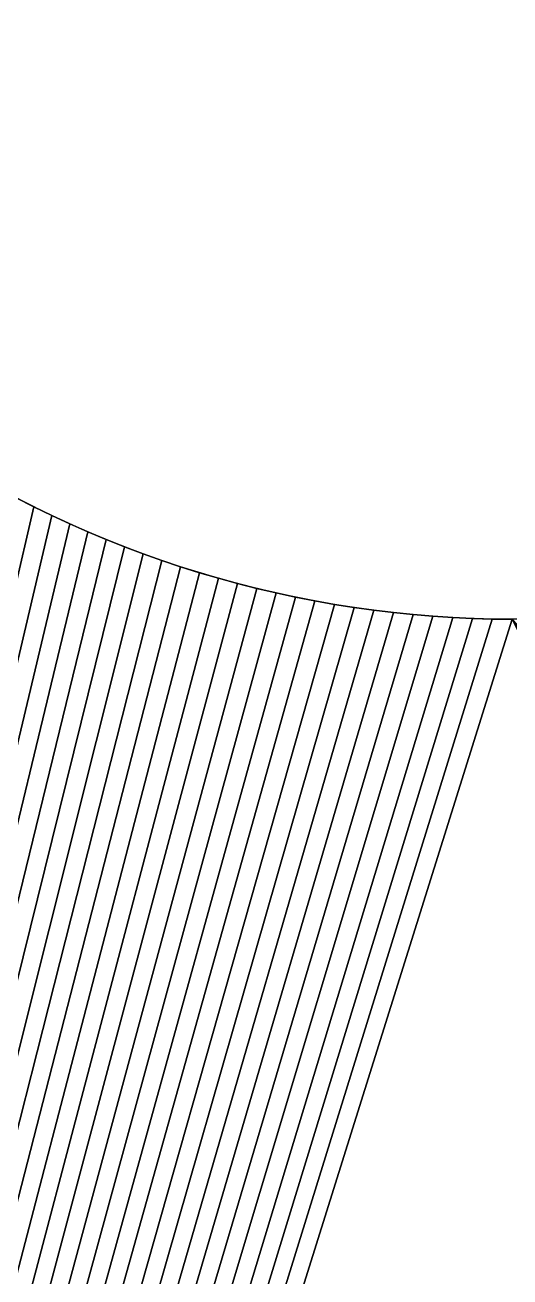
# Model space of a CAD drawing. Header units: millimetres. Extents: x 2854 to 3045, y 1707 to 1839.
# Drawn here: x 2856.739 to 2857.748, y 1816.619 to 1819.224 of the extents above; entities that cross this region are included whole.
import ezdxf

# ---------------------------------------------------------------- set-up
doc = ezdxf.new("R2010")
doc.units = ezdxf.units.MM

# ---------------------------------------------------------------- blocks, each defined once
blk = doc.blocks.new('Mastil_3_AUX')
for p, q in [((2.2357, -14.5413), (2.2357, -14.5413, 10)), ((2.2345, -14.5825), (2.2345, -14.5825, 10)), ((2.2326, -14.6237), (2.2326, -14.6237, 10)), ((2.23, -14.6649), (2.23, -14.6649, 10)), ((2.2266, -14.706), (2.2266, -14.706, 10)), ((2.2224, -14.7471), (2.2224, -14.7471, 10)), ((2.2174, -14.788), (2.2174, -14.788, 10)), ((2.2117, -14.8289), (2.2117, -14.8289, 10)), ((2.2053, -14.8696), (2.2053, -14.8696, 10)), ((2.1981, -14.9103), (2.1981, -14.9103, 10)), ((2.1902, -14.9508), (2.1902, -14.9508, 10)), ((2.1815, -14.9911), (2.1815, -14.9911, 10)), ((2.172, -15.0313), (2.172, -15.0313, 10)), ((2.1619, -15.0713), (2.1619, -15.0713, 10)), ((2.151, -15.111), (2.151, -15.111, 10)), ((2.1393, -15.1506), (2.1393, -15.1506, 10)), ((2.1269, -15.19), (2.1269, -15.19, 10)), ((2.1139, -15.2291), (2.1139, -15.2291, 10)), ((2.1, -15.268), (2.1, -15.268, 10)), ((2.0855, -15.3066), (2.0855, -15.3066, 10)), ((2.0703, -15.345), (2.0703, -15.345, 10)), ((2.0543, -15.383), (2.0543, -15.383, 10)), ((2.0377, -15.4208), (2.0377, -15.4208, 10)), ((2.0204, -15.4582), (2.0204, -15.4582, 10)), ((2.0023, -15.4953), (2.0023, -15.4953, 10))]:
    blk.add_line(p, q)
at = {"color": 250, "true_color": 0x1e1e1e, "extrusion": (-1.53465e-13, -3.06783e-13, -1)}
blk.add_arc((0, -14.5), 2.2361, 116.5651, 243.4349, dxfattribs=at)
at = {"color": 250, "true_color": 0x1e1e1e, "extrusion": (-1.89525e-13, -3.78992e-13, -1)}
blk.add_arc((0, -14.5, -10), 2.2361, 116.5651, 243.4349, dxfattribs=at)
at = {"color": 250, "true_color": 0x1e1e1e}
mesh = blk.add_polyface(dxfattribs=at)
corners = [(1, -16.5), (15, -18.5), (1, -18.5), (1.0367, -16.4812), (1.0731, -16.4617), (1.1091, -16.4416), (1.1448, -16.4208), (1.18, -16.3994), (1.2149, -16.3773), (1.2493, -16.3545), (1.2833, -16.3312), (1.3169, -16.3072), (1.35, -16.2826), (1.3826, -16.2574), (1.4148, -16.2315), (1.4465, -16.2051), (1.4778, -16.1782), (1.5085, -16.1506), (1.5387, -16.1225), (1.5683, -16.0938), (1.5975, -16.0646), (1.6261, -16.0349), (1.6541, -16.0046), (1.6816, -15.9738), (1.7085, -15.9426), (1.7348, -15.9108), (1.7606, -15.8785), (1.7857, -15.8458), (1.8102, -15.8126), (1.8342, -15.779), (1.8574, -15.745), (1.8801, -15.7105), (1.9021, -15.6756), (1.9235, -15.6403), (1.9442, -15.6046), (5.5, -12.8301), (2.2361, -14.5), (5.2768, -12.6934), (5.0611, -12.5451), (4.8534, -12.3857), (4.6543, -12.2157)]
mesh.append_faces([[corners[k] for k in face] for face in [(0, 1, 2)]], dxfattribs={"vtx0": -1, "color": 250})
mesh.append_faces([[corners[k] for k in face] for face in [(35, 36, 37), (37, 36, 38), (38, 36, 39), (39, 36, 40)]], dxfattribs={"vtx0": -1, "vtx1": -1, "color": 250})
mesh.append_faces([[corners[k] for k in face] for face in [(1, 0, 3), (1, 3, 4), (1, 4, 5), (1, 5, 6), (1, 6, 7), (1, 7, 8), (1, 8, 9), (1, 9, 10), (1, 10, 11), (1, 11, 12), (1, 12, 13), (1, 13, 14), (1, 14, 15), (1, 15, 16), (1, 16, 17), (1, 17, 18), (1, 18, 19), (1, 19, 20), (1, 20, 21), (1, 21, 22), (1, 22, 23), (1, 23, 24), (1, 24, 25), (1, 25, 26), (1, 26, 27), (1, 27, 28), (1, 28, 29), (1, 29, 30), (1, 30, 31), (1, 31, 32), (1, 32, 33), (1, 33, 34)]], dxfattribs={"vtx0": -1, "vtx2": -1, "color": 250})
mesh = blk.add_polyface(dxfattribs=at)
corners = [(15, -18.5, 10), (1, -16.5, 10), (1, -18.5, 10), (1.0367, -16.4812, 10), (1.0731, -16.4617, 10), (1.1091, -16.4416, 10), (1.1448, -16.4208, 10), (1.18, -16.3994, 10), (1.2149, -16.3773, 10), (1.2493, -16.3545, 10), (1.2833, -16.3312, 10), (1.3169, -16.3072, 10), (1.35, -16.2826, 10), (1.3826, -16.2574, 10), (1.4148, -16.2315, 10), (1.4465, -16.2051, 10), (1.4778, -16.1782, 10), (1.5085, -16.1506, 10), (1.5387, -16.1225, 10), (1.5683, -16.0938, 10), (1.5975, -16.0646, 10), (1.6261, -16.0349, 10), (1.6541, -16.0046, 10), (1.6816, -15.9738, 10), (1.7085, -15.9426, 10), (1.7348, -15.9108, 10), (1.7606, -15.8785, 10), (1.7857, -15.8458, 10), (1.8102, -15.8126, 10), (1.8342, -15.779, 10), (1.8574, -15.745, 10), (1.8801, -15.7105, 10), (1.9021, -15.6756, 10), (1.9235, -15.6403, 10), (1.9442, -15.6046, 10), (2.2361, -14.5, 10), (5.5, -12.8301, 10), (5.2768, -12.6934, 10), (5.0611, -12.5451, 10), (4.8534, -12.3857, 10), (4.6543, -12.2157, 10)]
mesh.append_faces([[corners[k] for k in face] for face in [(0, 1, 2)]], dxfattribs={"vtx0": -1, "color": 250})
mesh.append_faces([[corners[k] for k in face] for face in [(1, 0, 3), (3, 0, 4), (4, 0, 5), (5, 0, 6), (6, 0, 7), (7, 0, 8), (8, 0, 9), (9, 0, 10), (10, 0, 11), (11, 0, 12), (12, 0, 13), (13, 0, 14), (14, 0, 15), (15, 0, 16), (16, 0, 17), (17, 0, 18), (18, 0, 19), (19, 0, 20), (20, 0, 21), (21, 0, 22), (22, 0, 23), (23, 0, 24), (24, 0, 25), (25, 0, 26), (26, 0, 27), (27, 0, 28), (28, 0, 29), (29, 0, 30), (30, 0, 31), (31, 0, 32), (32, 0, 33), (33, 0, 34)]], dxfattribs={"vtx0": -1, "vtx1": -1, "color": 250})
mesh.append_faces([[corners[k] for k in face] for face in [(35, 36, 37), (35, 37, 38), (35, 38, 39), (35, 39, 40)]], dxfattribs={"vtx0": -1, "vtx2": -1, "color": 250})
mesh = blk.add_polyface(dxfattribs=at)
corners = [(15, -18.5), (1.9442, -15.6046), (1.9642, -15.5685), (1.9836, -15.5321), (2.0023, -15.4953), (2.0204, -15.4582), (2.0377, -15.4208), (2.0543, -15.383), (2.0703, -15.345), (2.0855, -15.3066), (2.1, -15.268), (2.1139, -15.2291), (2.1269, -15.19), (2.1393, -15.1506), (2.151, -15.111), (2.1619, -15.0713), (2.172, -15.0313), (2.1815, -14.9911), (2.1902, -14.9508), (2.1981, -14.9103), (2.2053, -14.8696), (2.2117, -14.8289), (2.2174, -14.788), (2.2224, -14.7471), (2.2266, -14.706), (2.23, -14.6649), (2.2326, -14.6237), (2.2345, -14.5825), (2.2357, -14.5413), (2.2361, -14.5), (5.5, -12.8301), (5.73, -12.955), (5.9663, -13.0677), (6.2082, -13.1679), (6.4549, -13.2553), (6.7059, -13.3296), (6.9604, -13.3907), (7.2178, -13.4384), (7.4774, -13.4726), (7.7383, -13.4931)]
mesh.append_faces([[corners[k] for k in face] for face in [(0, 29, 30)]], dxfattribs={"vtx0": -1, "vtx1": -1, "vtx2": -1, "color": 250})
mesh.append_faces([[corners[k] for k in face] for face in [(0, 1, 2), (0, 2, 3), (0, 3, 4), (0, 4, 5), (0, 5, 6), (0, 6, 7), (0, 7, 8), (0, 8, 9), (0, 9, 10), (0, 10, 11), (0, 11, 12), (0, 12, 13), (0, 13, 14), (0, 14, 15), (0, 15, 16), (0, 16, 17), (0, 17, 18), (0, 18, 19), (0, 19, 20), (0, 20, 21), (0, 21, 22), (0, 22, 23), (0, 23, 24), (0, 24, 25), (0, 25, 26), (0, 26, 27), (0, 27, 28), (0, 28, 29), (0, 30, 31), (0, 31, 32), (0, 32, 33), (0, 33, 34), (0, 34, 35), (0, 35, 36), (0, 36, 37), (0, 37, 38), (0, 38, 39)]], dxfattribs={"vtx0": -1, "vtx2": -1, "color": 250})
mesh = blk.add_polyface(dxfattribs=at)
corners = [(1.9442, -15.6046, 10), (15, -18.5, 10), (1.9642, -15.5685, 10), (1.9836, -15.5321, 10), (2.0023, -15.4953, 10), (2.0204, -15.4582, 10), (2.0377, -15.4208, 10), (2.0543, -15.383, 10), (2.0703, -15.345, 10), (2.0855, -15.3066, 10), (2.1, -15.268, 10), (2.1139, -15.2291, 10), (2.1269, -15.19, 10), (2.1393, -15.1506, 10), (2.151, -15.111, 10), (2.1619, -15.0713, 10), (2.172, -15.0313, 10), (2.1815, -14.9911, 10), (2.1902, -14.9508, 10), (2.1981, -14.9103, 10), (2.2053, -14.8696, 10), (2.2117, -14.8289, 10), (2.2174, -14.788, 10), (2.2224, -14.7471, 10), (2.2266, -14.706, 10), (2.23, -14.6649, 10), (2.2326, -14.6237, 10), (2.2345, -14.5825, 10), (2.2357, -14.5413, 10), (2.2361, -14.5, 10), (5.5, -12.8301, 10), (5.73, -12.955, 10), (5.9663, -13.0677, 10), (6.2082, -13.1679, 10), (6.4549, -13.2553, 10), (6.7059, -13.3296, 10), (6.9604, -13.3907, 10), (7.2178, -13.4384, 10), (7.4774, -13.4726, 10), (7.7383, -13.4931, 10)]
mesh.append_faces([[corners[k] for k in face] for face in [(0, 1, 2), (2, 1, 3), (3, 1, 4), (4, 1, 5), (5, 1, 6), (6, 1, 7), (7, 1, 8), (8, 1, 9), (9, 1, 10), (10, 1, 11), (11, 1, 12), (12, 1, 13), (13, 1, 14), (14, 1, 15), (15, 1, 16), (16, 1, 17), (17, 1, 18), (18, 1, 19), (19, 1, 20), (20, 1, 21), (21, 1, 22), (22, 1, 23), (23, 1, 24), (24, 1, 25), (25, 1, 26), (26, 1, 27), (27, 1, 28), (28, 1, 29), (30, 1, 31), (31, 1, 32), (32, 1, 33), (33, 1, 34), (34, 1, 35), (35, 1, 36), (36, 1, 37), (37, 1, 38), (38, 1, 39)]], dxfattribs={"vtx0": -1, "vtx1": -1, "color": 250})
mesh.append_faces([[corners[k] for k in face] for face in [(29, 1, 30)]], dxfattribs={"vtx0": -1, "vtx1": -1, "vtx2": -1, "color": 250})
mesh = blk.add_polyface(dxfattribs=at)
corners = [(2.2357, -14.5413, 10), (2.2361, -14.5), (2.2357, -14.5413), (2.2361, -14.5, 10)]
mesh.append_faces([[corners[k] for k in face] for face in [(0, 1, 2), (1, 0, 3)]], dxfattribs={"vtx0": -1, "color": 250})
mesh = blk.add_polyface(dxfattribs=at)
corners = [(2.2345, -14.5825, 10), (2.2357, -14.5413), (2.2345, -14.5825), (2.2357, -14.5413, 10)]
mesh.append_faces([[corners[k] for k in face] for face in [(0, 1, 2), (1, 0, 3)]], dxfattribs={"vtx0": -1, "color": 250})
mesh = blk.add_polyface(dxfattribs=at)
corners = [(2.2326, -14.6237, 10), (2.2345, -14.5825), (2.2326, -14.6237), (2.2345, -14.5825, 10)]
mesh.append_faces([[corners[k] for k in face] for face in [(0, 1, 2), (1, 0, 3)]], dxfattribs={"vtx0": -1, "color": 250})
mesh = blk.add_polyface(dxfattribs=at)
corners = [(2.23, -14.6649, 10), (2.2326, -14.6237), (2.23, -14.6649), (2.2326, -14.6237, 10)]
mesh.append_faces([[corners[k] for k in face] for face in [(0, 1, 2), (1, 0, 3)]], dxfattribs={"vtx0": -1, "color": 250})
mesh = blk.add_polyface(dxfattribs=at)
corners = [(2.2266, -14.706, 10), (2.23, -14.6649), (2.2266, -14.706), (2.23, -14.6649, 10)]
mesh.append_faces([[corners[k] for k in face] for face in [(0, 1, 2), (1, 0, 3)]], dxfattribs={"vtx0": -1, "color": 250})
mesh = blk.add_polyface(dxfattribs=at)
corners = [(2.2224, -14.7471, 10), (2.2266, -14.706), (2.2224, -14.7471), (2.2266, -14.706, 10)]
mesh.append_faces([[corners[k] for k in face] for face in [(0, 1, 2), (1, 0, 3)]], dxfattribs={"vtx0": -1, "color": 250})
mesh = blk.add_polyface(dxfattribs=at)
corners = [(2.2174, -14.788, 10), (2.2224, -14.7471), (2.2174, -14.788), (2.2224, -14.7471, 10)]
mesh.append_faces([[corners[k] for k in face] for face in [(0, 1, 2), (1, 0, 3)]], dxfattribs={"vtx0": -1, "color": 250})
mesh = blk.add_polyface(dxfattribs=at)
corners = [(2.2117, -14.8289, 10), (2.2174, -14.788), (2.2117, -14.8289), (2.2174, -14.788, 10)]
mesh.append_faces([[corners[k] for k in face] for face in [(0, 1, 2), (1, 0, 3)]], dxfattribs={"vtx0": -1, "color": 250})
mesh = blk.add_polyface(dxfattribs=at)
corners = [(2.2053, -14.8696, 10), (2.2117, -14.8289), (2.2053, -14.8696), (2.2117, -14.8289, 10)]
mesh.append_faces([[corners[k] for k in face] for face in [(0, 1, 2), (1, 0, 3)]], dxfattribs={"vtx0": -1, "color": 250})
mesh = blk.add_polyface(dxfattribs=at)
corners = [(2.1981, -14.9103, 10), (2.2053, -14.8696), (2.1981, -14.9103), (2.2053, -14.8696, 10)]
mesh.append_faces([[corners[k] for k in face] for face in [(0, 1, 2), (1, 0, 3)]], dxfattribs={"vtx0": -1, "color": 250})
mesh = blk.add_polyface(dxfattribs=at)
corners = [(2.1902, -14.9508, 10), (2.1981, -14.9103), (2.1902, -14.9508), (2.1981, -14.9103, 10)]
mesh.append_faces([[corners[k] for k in face] for face in [(0, 1, 2), (1, 0, 3)]], dxfattribs={"vtx0": -1, "color": 250})
mesh = blk.add_polyface(dxfattribs=at)
corners = [(2.1815, -14.9911, 10), (2.1902, -14.9508), (2.1815, -14.9911), (2.1902, -14.9508, 10)]
mesh.append_faces([[corners[k] for k in face] for face in [(0, 1, 2), (1, 0, 3)]], dxfattribs={"vtx0": -1, "color": 250})
mesh = blk.add_polyface(dxfattribs=at)
corners = [(2.172, -15.0313, 10), (2.1815, -14.9911), (2.172, -15.0313), (2.1815, -14.9911, 10)]
mesh.append_faces([[corners[k] for k in face] for face in [(0, 1, 2), (1, 0, 3)]], dxfattribs={"vtx0": -1, "color": 250})
mesh = blk.add_polyface(dxfattribs=at)
corners = [(2.1619, -15.0713, 10), (2.172, -15.0313), (2.1619, -15.0713), (2.172, -15.0313, 10)]
mesh.append_faces([[corners[k] for k in face] for face in [(0, 1, 2), (1, 0, 3)]], dxfattribs={"vtx0": -1, "color": 250})
mesh = blk.add_polyface(dxfattribs=at)
corners = [(2.151, -15.111, 10), (2.1619, -15.0713), (2.151, -15.111), (2.1619, -15.0713, 10)]
mesh.append_faces([[corners[k] for k in face] for face in [(0, 1, 2), (1, 0, 3)]], dxfattribs={"vtx0": -1, "color": 250})
mesh = blk.add_polyface(dxfattribs=at)
corners = [(2.1393, -15.1506, 10), (2.151, -15.111), (2.1393, -15.1506), (2.151, -15.111, 10)]
mesh.append_faces([[corners[k] for k in face] for face in [(0, 1, 2), (1, 0, 3)]], dxfattribs={"vtx0": -1, "color": 250})
mesh = blk.add_polyface(dxfattribs=at)
corners = [(2.1269, -15.19, 10), (2.1393, -15.1506), (2.1269, -15.19), (2.1393, -15.1506, 10)]
mesh.append_faces([[corners[k] for k in face] for face in [(0, 1, 2), (1, 0, 3)]], dxfattribs={"vtx0": -1, "color": 250})
mesh = blk.add_polyface(dxfattribs=at)
corners = [(2.1139, -15.2291, 10), (2.1269, -15.19), (2.1139, -15.2291), (2.1269, -15.19, 10)]
mesh.append_faces([[corners[k] for k in face] for face in [(0, 1, 2), (1, 0, 3)]], dxfattribs={"vtx0": -1, "color": 250})
mesh = blk.add_polyface(dxfattribs=at)
corners = [(2.1, -15.268, 10), (2.1139, -15.2291), (2.1, -15.268), (2.1139, -15.2291, 10)]
mesh.append_faces([[corners[k] for k in face] for face in [(0, 1, 2), (1, 0, 3)]], dxfattribs={"vtx0": -1, "color": 250})
mesh = blk.add_polyface(dxfattribs=at)
corners = [(2.0855, -15.3066, 10), (2.1, -15.268), (2.0855, -15.3066), (2.1, -15.268, 10)]
mesh.append_faces([[corners[k] for k in face] for face in [(0, 1, 2), (1, 0, 3)]], dxfattribs={"vtx0": -1, "color": 250})
mesh = blk.add_polyface(dxfattribs=at)
corners = [(2.0703, -15.345, 10), (2.0855, -15.3066), (2.0703, -15.345), (2.0855, -15.3066, 10)]
mesh.append_faces([[corners[k] for k in face] for face in [(0, 1, 2), (1, 0, 3)]], dxfattribs={"vtx0": -1, "color": 250})
mesh = blk.add_polyface(dxfattribs=at)
corners = [(2.0543, -15.383, 10), (2.0703, -15.345), (2.0543, -15.383), (2.0703, -15.345, 10)]
mesh.append_faces([[corners[k] for k in face] for face in [(0, 1, 2), (1, 0, 3)]], dxfattribs={"vtx0": -1, "color": 250})
mesh = blk.add_polyface(dxfattribs=at)
corners = [(2.0377, -15.4208, 10), (2.0543, -15.383), (2.0377, -15.4208), (2.0543, -15.383, 10)]
mesh.append_faces([[corners[k] for k in face] for face in [(0, 1, 2), (1, 0, 3)]], dxfattribs={"vtx0": -1, "color": 250})
mesh = blk.add_polyface(dxfattribs=at)
corners = [(2.0204, -15.4582, 10), (2.0377, -15.4208), (2.0204, -15.4582), (2.0377, -15.4208, 10)]
mesh.append_faces([[corners[k] for k in face] for face in [(0, 1, 2), (1, 0, 3)]], dxfattribs={"vtx0": -1, "color": 250})
mesh = blk.add_polyface(dxfattribs=at)
corners = [(2.0023, -15.4953, 10), (2.0204, -15.4582), (2.0023, -15.4953), (2.0204, -15.4582, 10)]
mesh.append_faces([[corners[k] for k in face] for face in [(0, 1, 2), (1, 0, 3)]], dxfattribs={"vtx0": -1, "color": 250})
mesh = blk.add_polyface(dxfattribs=at)
corners = [(1.9836, -15.5321, 10), (2.0023, -15.4953), (1.9836, -15.5321), (2.0023, -15.4953, 10)]
mesh.append_faces([[corners[k] for k in face] for face in [(0, 1, 2), (1, 0, 3)]], dxfattribs={"vtx0": -1, "color": 250})

msp = doc.modelspace()

# ---------------------------------------------------------------- block references
at = {"color": 40, "true_color": 0xf8d731, "rotation": 270.0000000000027}
msp.add_blockref('Mastil_3_AUX', (2872.2529, 1820.2237, 0.0003), dxfattribs=at)

doc.saveas('drawing.dxf')
